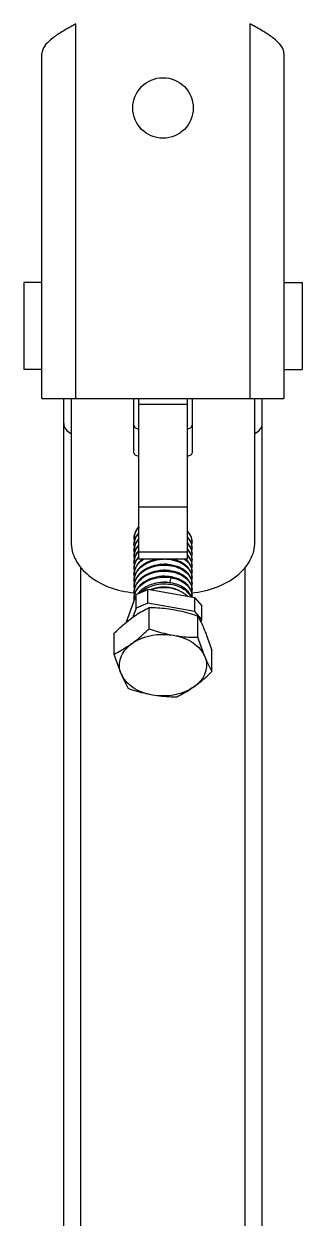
# Model space of a CAD drawing. Extents: x 27938 to 1507990, y 110129 to 923079.
# Drawn here: x 478258 to 478728, y 359970 to 361985 of the extents above; entities that cross this region are included whole.
import ezdxf

# ---------------------------------------------------------------- set-up
doc = ezdxf.new("R2010")
doc.units = 0
doc.header["$LTSCALE"] = 1000
doc.header["$MEASUREMENT"] = 0

msp = doc.modelspace()

# ---------------------------------------------------------------- linework, layer by layer
for p, q in [((478346, 361352.6), (478346, 361985.1)), ((478640.4, 361352.6), (478640.4, 361985.1)), ((478288.7, 361352.6), (478288.7, 361935.1)), ((478697.6, 361935.1), (478697.6, 361352.6)), ((478288.7, 361548.8), (478258.1, 361548.8)), ((478258.1, 361548.8), (478258.1, 361401.6)), ((478697.6, 361548.8), (478728.3, 361548.8)), ((478728.3, 361548.8), (478728.3, 361401.6)), ((478288.7, 361401.6), (478258.1, 361401.6)), ((478697.6, 361401.6), (478728.3, 361401.6)), ((478288.7, 361352.6), (478697.6, 361352.6)), ((478325.5, 358782.2), (478325.5, 361352.6)), ((478337.8, 361352.6), (478337.8, 361111)), ((478444.1, 361261.3), (478444.1, 361352.6)), ((478452.3, 361081.6), (478452.3, 361352.6)), ((478534.1, 361352.6), (478534.1, 361081.6)), ((478542.2, 361352.6), (478542.2, 361261.3)), ((478648.5, 361111), (478648.5, 361352.6)), ((478660.8, 358782.2), (478660.8, 361352.6)), ((478534.1, 361342.7), (478452.3, 361342.7)), ((478534.1, 361169.2), (478452.3, 361169.2)), ((478534.1, 361093.6), (478452.3, 361093.6)), ((478354.1, 358903.1), (478354.1, 361068.1)), ((478534.1, 361081.6), (478452.3, 361081.6)), ((478632.2, 358903.1), (478632.2, 361068.1)), ((478506.3, 361050.5), (478504.3, 361042)), ((478447.6, 361022.2), (478467.4, 361030.6)), ((478467.4, 361007.5), (478467.4, 361030.6)), ((478546.8, 361016.7), (478467.4, 361030.6)), ((478447.6, 361022.2), (478431.2, 360975.3)), ((478447.6, 360999), (478447.6, 361022.2)), ((478467.4, 361007.5), (478447.6, 360999)), ((478546.8, 360993.6), (478467.4, 361007.5)), ((478546.8, 360993.6), (478546.8, 361016.7)), ((478546.8, 361016.7), (478558.8, 361002.7)), ((478447.6, 360999), (478442.3, 360983.8)), ((478469.6, 360964.3), (478469.6, 361000.1)), ((478558.8, 360979.6), (478546.8, 360993.6)), ((478552.1, 360949.8), (478552.1, 360985.7)), ((478558.8, 360979.6), (478558.8, 361002.7)), ((478557.3, 360975.4), (478558.8, 360979.6)), ((478410.7, 360921), (478410.7, 360956.8)), ((478575.7, 360892.1), (478575.7, 360928))]:
    msp.add_line(p, q)
msp.add_circle((478493.2, 361843.2), 51.1)
for centre, radius, start, end in [((478498.8, 361697.7), 325.5, 117.9978, 119.2622), ((478487.5, 361697.7), 325.5, 60.7378, 62.0022), ((478480.6, 361111.5), 37.9, 138.472, 140.2955), ((478480.9, 361110), 38.3, 138.4075, 138.7304), ((478471, 361115.3), 26.9, 174.7523, 177.3019), ((478471, 361115.3), 26.9, 177.3027, 179.992), ((478471.2, 361115.3), 27.1, 180.0173, 189.9275), ((478471, 361105.2), 26.9, 177.305, 180.0025), ((478471.2, 361105.2), 27.1, 180.0276, 189.8759), ((478472.7, 361116.2), 28.6, 161.5412, 164.0381), ((478472.7, 361106.1), 28.6, 161.5413, 164.0389), ((478473.2, 361114.8), 29.1, 159.3246, 161.5397), ((478473.2, 361104.7), 29.1, 159.3256, 161.5398), ((478510.2, 361095.9), 33.7, 41.1985, 44.5335), ((478510.2, 361085.8), 33.7, 41.2062, 44.5129), ((478519.7, 361110.3), 22.6, 348.9554, 359.9474), ((478519.9, 361110.3), 22.3, 359.9892, 3.2265), ((478471, 361095.1), 26.9, 177.3161, 179.989), ((478471.2, 361095.1), 27.1, 180.0138, 189.8367), ((478471, 361085), 26.9, 174.7419, 177.3015), ((478471, 361085), 26.9, 177.3022, 179.995), ((478472.7, 361096), 28.6, 161.5413, 164.0385), ((478472.7, 361085.9), 28.6, 161.5412, 164.0376), ((478473.2, 361094.6), 29.1, 159.3258, 161.5398), ((478473.2, 361084.4), 29.1, 159.3249, 161.5397), ((478480.3, 361071.3), 37.5, 138.3967, 141.6133), ((478480.6, 361069.7), 37.9, 138.4376, 140.031), ((478510.2, 361075.7), 33.7, 41.1907, 44.5341), ((478510.2, 361065.5), 33.7, 41.2049, 44.5298), ((478519.7, 361100.1), 22.6, 349.0023, 359.951), ((478519.7, 361090), 22.6, 348.9469, 359.9595), ((478519.9, 361100.1), 22.3, 359.9925, 3.2106), ((478519.9, 361090), 22.3, 0.0017, 3.215), ((478471.2, 361085), 27.1, 180.0203, 189.9184), ((478471, 361074.8), 26.9, 177.308, 179.9989), ((478471.2, 361074.8), 27.1, 180.024, 189.859), ((478471, 361064.7), 26.9, 174.7482, 177.3114), ((478471, 361064.7), 26.9, 177.3122, 179.992), ((478472.7, 361075.8), 28.6, 161.5413, 164.0388), ((478472.7, 361065.6), 28.6, 161.5413, 164.0384), ((478473.2, 361074.3), 29.1, 159.3257, 161.5398), ((478473.2, 361064.2), 29.1, 159.3253, 161.5398), ((478480.2, 361060), 37.3, 138.4163, 142.3647), ((478495.8, 361018.7), 54.3, 78.9677, 81.0182), ((478507.3, 361052.4), 37.8, 47.6925, 50.7716), ((478509.5, 361054.7), 34.7, 41.248, 47.7355), ((478519.7, 361079.9), 22.6, 348.9984, 359.9503), ((478519.7, 361069.8), 22.6, 348.9949, 359.9563), ((478519.9, 361079.9), 22.3, 359.9919, 3.2231), ((478519.9, 361069.8), 22.3, 359.9979, 3.2133), ((478471.2, 361064.7), 27.1, 180.0173, 189.9253), ((478471, 361054.6), 26.9, 177.3041, 179.9996), ((478471.2, 361054.6), 27.1, 180.0245, 189.605), ((478471, 361044.5), 26.9, 177.3143, 179.9937), ((478472.7, 361055.5), 28.6, 161.5413, 164.0388), ((478472.6, 361045.4), 28.6, 161.881, 164.0359), ((478473.2, 361054.1), 29.1, 159.3251, 161.5397), ((478472.8, 361045.3), 28.8, 161.544, 161.883), ((478473.2, 361044), 29.1, 159.3259, 161.5398), ((478495.4, 361004.9), 58.1, 97.4815, 97.789), ((478495.8, 361008.3), 54.6, 80.0433, 80.9667), ((478519.7, 361059.7), 22.6, 348.938, 359.9563), ((478519.7, 361049.6), 22.6, 349.0046, 359.951), ((478519.9, 361059.7), 22.3, 359.9985, 3.2205), ((478519.9, 361049.5), 22.3, 359.9925, 3.2199), ((478471.2, 361044.5), 27.1, 180.0186, 189.8496), ((478471, 361034.4), 26.9, 174.7549, 177.3062), ((478471, 361034.4), 26.9, 177.307, 179.992), ((478471.2, 361034.4), 27.1, 180.0173, 189.9289), ((478471, 361024.2), 26.9, 177.3051, 180.0027), ((478472.7, 361035.3), 28.6, 161.5413, 164.0381), ((478472.7, 361025.2), 28.6, 161.5413, 164.0389), ((478473.2, 361033.9), 29.1, 159.3246, 161.5398), ((478473.2, 361023.7), 29.1, 159.3254, 161.5398), ((478495.7, 360976.6), 65.9, 80.7386, 82.5614), ((478495.8, 360988.4), 54.3, 79.4958, 81.0948), ((478495.9, 360988.9), 53.8, 78.82, 79.4945), ((478519.7, 361039.4), 22.6, 348.9821, 359.9616), ((478519.7, 361029.3), 22.6, 348.9355, 359.9502), ((478519.9, 361039.4), 22.3, 0.0034, 3.2144), ((478519.9, 361029.3), 22.3, 359.9923, 3.2257), ((478471.2, 361024.3), 27.1, 180.0278, 189.8922), ((478471.1, 361014), 27, 174.7806, 177.1426), ((478471.1, 361014), 27, 177.1433, 179.9919), ((478471.1, 361014), 27.1, 179.9935, 183.4685), ((478472.6, 361015), 28.6, 161.541, 164.1702), ((478473.3, 361013.5), 29.3, 159.2606, 161.5798), ((478519.9, 361019.2), 22.3, 355.7888, 3.2155)]:
    msp.add_arc(centre, radius, start, end)
for points, knots in [([(478339.7, 361981.7), (478333, 361977.9), (478320.3, 361970.6), (478301.3, 361958), (478288.7, 361944.2), (478288.7, 361935.1)], [0, 0, 0, 0, 0.326101, 0.611119, 1, 1, 1, 1]), ([(478697.6, 361935.1), (478697.6, 361944.2), (478685, 361958), (478666, 361970.6), (478653.4, 361977.9), (478646.7, 361981.7)], [0, 0, 0, 0, 0.388881, 0.673899, 1, 1, 1, 1]), ([(478325.5, 361310.4), (478325.5, 361307.2), (478328.3, 361300), (478334.3, 361295.6), (478337.7, 361293.9)], [0, 0, 0, 0, 0.461863, 1, 1, 1, 1]), ([(478444.1, 361307.6), (478444.1, 361306), (478446.5, 361302.5), (478450.3, 361301.8), (478452.3, 361301.8)], [0, 0, 0, 0, 0.440239, 1, 1, 1, 1]), ([(478534.1, 361301.8), (478536.1, 361301.8), (478539.8, 361302.5), (478542.2, 361306), (478542.2, 361307.6)], [0, 0, 0, 0, 0.559761, 1, 1, 1, 1]), ([(478648.6, 361293.9), (478652.1, 361295.6), (478658.1, 361300), (478660.8, 361307.2), (478660.8, 361310.4)], [0, 0, 0, 0, 0.538137, 1, 1, 1, 1]), ([(478452.3, 361255.5), (478450.3, 361255.5), (478446.5, 361256.3), (478444.1, 361259.7), (478444.1, 361261.3)], [0, 0, 0, 0, 0.559761, 1, 1, 1, 1]), ([(478542.2, 361261.3), (478542.2, 361259.7), (478539.8, 361256.3), (478536.1, 361255.5), (478534.1, 361255.5)], [0, 0, 0, 0, 0.440239, 1, 1, 1, 1]), ([(478451.4, 361135.7), (478450.8, 361134.9), (478448.3, 361131.7), (478446.5, 361128.1), (478445.5, 361125.3)], [0, 0, 0, 0, 0.25881, 1, 1, 1, 1]), ([(478452.2, 361126.5), (478451.5, 361125.7), (478448.7, 361122.2), (478446.6, 361118.3), (478445.5, 361115.2)], [0, 0, 0, 0, 0.25985, 1, 1, 1, 1]), ([(478445.9, 361125.1), (478446.3, 361126), (478447.8, 361129.7), (478450.1, 361133), (478452.1, 361135.3)], [0, 0, 0, 0, 0.242679, 1, 1, 1, 1]), ([(478542.2, 361111.5), (478542.2, 361114.7), (478540.7, 361121.5), (478536.6, 361127.1), (478534.2, 361129.6)], [0, 0, 0, 0, 0.479607, 1, 1, 1, 1]), ([(478534.2, 361128.4), (478536.5, 361126), (478540.3, 361120.8), (478542, 361114.5), (478542.2, 361111.5)], [0, 0, 0, 0, 0.520009, 1, 1, 1, 1]), ([(478337.8, 361111), (478337.8, 361100.5), (478343.9, 361078.1), (478368, 361051.2), (478402.8, 361032.3), (478429.9, 361026.3), (478444.1, 361025)], [0, 0, 0, 0, 0.212085, 0.446759, 0.711828, 1, 1, 1, 1]), ([(478452.2, 361116.4), (478451.5, 361115.6), (478448.7, 361112.1), (478446.6, 361108.2), (478445.5, 361105.1)], [0, 0, 0, 0, 0.25988, 1, 1, 1, 1]), ([(478452.2, 361106.3), (478451.5, 361105.4), (478448.7, 361102), (478446.6, 361098), (478445.5, 361094.9)], [0, 0, 0, 0, 0.259876, 1, 1, 1, 1]), ([(478445.9, 361115), (478446.3, 361115.9), (478447.9, 361119.6), (478450.2, 361123), (478452.2, 361125.3)], [0, 0, 0, 0, 0.242549, 1, 1, 1, 1]), ([(478445.9, 361104.9), (478446.3, 361105.8), (478447.9, 361109.5), (478450.2, 361112.9), (478452.2, 361115.2)], [0, 0, 0, 0, 0.242552, 1, 1, 1, 1]), ([(478534.2, 361118.2), (478536.5, 361115.9), (478540.3, 361110.7), (478542, 361104.4), (478542.2, 361101.4)], [0, 0, 0, 0, 0.519993, 1, 1, 1, 1]), ([(478534.2, 361108.1), (478536.5, 361105.8), (478540.3, 361100.6), (478542, 361094.3), (478542.2, 361091.3)], [0, 0, 0, 0, 0.52002, 1, 1, 1, 1]), ([(478542.2, 361101.4), (478542.2, 361104.3), (478541, 361110.5), (478537.6, 361115.7), (478535.5, 361118.1)], [0, 0, 0, 0, 0.482588, 1, 1, 1, 1]), ([(478542.2, 361091.3), (478542.2, 361094.2), (478541, 361100.4), (478537.6, 361105.6), (478535.5, 361108)], [0, 0, 0, 0, 0.482583, 1, 1, 1, 1]), ([(478541.7, 361024.9), (478555.9, 361026.2), (478583.2, 361032.2), (478618.1, 361051), (478642.4, 361078), (478648.5, 361100.4), (478648.5, 361111)], [0, 0, 0, 0, 0.288185, 0.553327, 0.788006, 1, 1, 1, 1]), ([(478450.9, 361094.6), (478450.3, 361093.8), (478448.1, 361090.8), (478446.4, 361087.4), (478445.5, 361084.8)], [0, 0, 0, 0, 0.258068, 1, 1, 1, 1]), ([(478452.2, 361086.1), (478451.5, 361085.2), (478448.7, 361081.8), (478446.6, 361077.8), (478445.5, 361074.7)], [0, 0, 0, 0, 0.259878, 1, 1, 1, 1]), ([(478445.9, 361094.7), (478446.3, 361095.7), (478447.9, 361099.4), (478450.2, 361102.8), (478452.3, 361105.1)], [0, 0, 0, 0, 0.242544, 1, 1, 1, 1]), ([(478445.9, 361084.6), (478446.2, 361085.5), (478447.7, 361088.9), (478449.8, 361092), (478451.6, 361094.1)], [0, 0, 0, 0, 0.243219, 1, 1, 1, 1]), ([(478534.2, 361098), (478536.5, 361095.7), (478540.3, 361090.5), (478542, 361084.2), (478542.2, 361081.1)], [0, 0, 0, 0, 0.520002, 1, 1, 1, 1]), ([(478534.2, 361087.9), (478536.5, 361085.5), (478540.3, 361080.3), (478542, 361074.1), (478542.2, 361071)], [0, 0, 0, 0, 0.520001, 1, 1, 1, 1]), ([(478542.2, 361081.2), (478542.2, 361084.1), (478541, 361090.2), (478537.6, 361095.5), (478535.5, 361097.8)], [0, 0, 0, 0, 0.482587, 1, 1, 1, 1]), ([(478542.2, 361071), (478542.2, 361074), (478541, 361080.1), (478537.6, 361085.3), (478535.5, 361087.7)], [0, 0, 0, 0, 0.482586, 1, 1, 1, 1]), ([(478482.4, 361081.8), (478478.1, 361080.9), (478469.8, 361078.5), (478458.8, 361072.4), (478450.3, 361064.4), (478446.7, 361057.8), (478445.5, 361054.5)], [0, 0, 0, 0, 0.276521, 0.537648, 0.778453, 1, 1, 1, 1]), ([(478458.5, 361081.7), (478455.5, 361079.4), (478450.2, 361074.3), (478446.6, 361067.9), (478445.5, 361064.6)], [0, 0, 0, 0, 0.520421, 1, 1, 1, 1]), ([(478535.5, 361057.4), (478530.1, 361063.5), (478518, 361070.1), (478500.5, 361073.2), (478486.1, 361072.8), (478472.3, 361069.4), (478460.2, 361063.4), (478450.8, 361055), (478446.7, 361047.9), (478445.5, 361044.3)], [0, 0, 0, 0, 0.235001, 0.369196, 0.507414, 0.643709, 0.772807, 0.891505, 1, 1, 1, 1]), ([(478445.9, 361074.5), (478446.2, 361075.2), (478447.4, 361078.2), (478449.1, 361080.9), (478450.6, 361082.8)], [0, 0, 0, 0, 0.244171, 1, 1, 1, 1]), ([(478445.9, 361064.4), (478447.2, 361067.8), (478451.2, 361074.4), (478457.1, 361079.5), (478460.3, 361081.7)], [0, 0, 0, 0, 0.478395, 1, 1, 1, 1]), ([(478445.9, 361054.3), (478447.4, 361058.3), (478452.6, 361066.1), (478464.2, 361074.8), (478478.7, 361080.3), (478489.3, 361081.7), (478494.7, 361081.7)], [0, 0, 0, 0, 0.218898, 0.461373, 0.725247, 1, 1, 1, 1]), ([(478445.9, 361044.1), (478447.5, 361048.4), (478453.2, 361056.8), (478465.9, 361065.7), (478481.7, 361071), (478498.8, 361072.2), (478515.2, 361069.4), (478529.1, 361062.8), (478539.1, 361053), (478542, 361044.6), (478542.2, 361040.7)], [0, 0, 0, 0, 0.114222, 0.241564, 0.380183, 0.523375, 0.662466, 0.789658, 0.901085, 1, 1, 1, 1]), ([(478504.3, 361072.4), (478502.6, 361072.7), (478495.5, 361073.4), (478488.3, 361072.9), (478483, 361071.7)], [0, 0, 0, 0, 0.247797, 1, 1, 1, 1]), ([(478497.7, 361081.7), (478503.4, 361081.5), (478514.4, 361079.8), (478528.7, 361073.3), (478539, 361063.4), (478542, 361054.8), (478542.2, 361050.8)], [0, 0, 0, 0, 0.291873, 0.559175, 0.79302, 1, 1, 1, 1]), ([(478535.5, 361067.5), (478534, 361069.2), (478526.3, 361076.3), (478516.2, 361080.2), (478508.3, 361081.8)], [0, 0, 0, 0, 0.228177, 1, 1, 1, 1]), ([(478529.6, 361081.7), (478533.1, 361079.1), (478539.2, 361073.1), (478542, 361064.8), (478542.2, 361060.9)], [0, 0, 0, 0, 0.52908, 1, 1, 1, 1]), ([(478542.2, 361060.9), (478542.2, 361063.9), (478541, 361070), (478537.6, 361075.2), (478535.5, 361077.6)], [0, 0, 0, 0, 0.482585, 1, 1, 1, 1]), ([(478542.2, 361050.8), (478542.2, 361053.7), (478541, 361059.9), (478537.6, 361065.1), (478535.5, 361067.5)], [0, 0, 0, 0, 0.482588, 1, 1, 1, 1]), ([(478535.5, 361047.2), (478530.1, 361053.4), (478518, 361060), (478500.5, 361063.1), (478486.1, 361062.6), (478472.3, 361059.3), (478460.2, 361053.2), (478450.8, 361044.9), (478446.7, 361037.8), (478445.5, 361034.2)], [0, 0, 0, 0, 0.234995, 0.369193, 0.507415, 0.643708, 0.772808, 0.891506, 1, 1, 1, 1]), ([(478506.6, 361051.7), (478500.2, 361052.8), (478487.1, 361053.1), (478468.7, 361048.2), (478453.6, 361038.6), (478447.2, 361029), (478445.5, 361024.1)], [0, 0, 0, 0, 0.271171, 0.538307, 0.783282, 1, 1, 1, 1]), ([(478445.9, 361034), (478447.5, 361038.3), (478453.2, 361046.6), (478465.9, 361055.5), (478481.7, 361060.9), (478498.8, 361062.1), (478515.2, 361059.3), (478529.1, 361052.7), (478539.1, 361042.9), (478542, 361034.5), (478542.2, 361030.6)], [0, 0, 0, 0, 0.11422, 0.241557, 0.38018, 0.523371, 0.662464, 0.789655, 0.901082, 1, 1, 1, 1]), ([(478445.9, 361023.9), (478447.7, 361028.7), (478454.4, 361037.9), (478469.2, 361047.1), (478487.3, 361051.8), (478500.1, 361051.5), (478506.3, 361050.5)], [0, 0, 0, 0, 0.217951, 0.46337, 0.729831, 1, 1, 1, 1]), ([(478507.4, 361051.6), (478505.4, 361052), (478496.9, 361053.3), (478488.2, 361052.8), (478482, 361051.3)], [0, 0, 0, 0, 0.246468, 1, 1, 1, 1]), ([(478504.4, 361062.3), (478503, 361062.5), (478497.5, 361063.1), (478492, 361063), (478487.8, 361062.5)], [0, 0, 0, 0, 0.247252, 1, 1, 1, 1]), ([(478506.3, 361050.5), (478511.1, 361049.7), (478520.2, 361047.2), (478531.7, 361040.5), (478539.7, 361031.4), (478542, 361024), (478542.2, 361020.4)], [0, 0, 0, 0, 0.290521, 0.554658, 0.788516, 1, 1, 1, 1]), ([(478535.5, 361037.1), (478533.9, 361039), (478525.7, 361046.4), (478514.9, 361050.3), (478506.6, 361051.7)], [0, 0, 0, 0, 0.22749, 1, 1, 1, 1]), ([(478542.2, 361040.7), (478542.2, 361043.6), (478541, 361049.8), (478537.6, 361055), (478535.5, 361057.4)], [0, 0, 0, 0, 0.482586, 1, 1, 1, 1]), ([(478542.2, 361030.6), (478542.2, 361033.5), (478541, 361039.6), (478537.6, 361044.9), (478535.5, 361047.2)], [0, 0, 0, 0, 0.482586, 1, 1, 1, 1]), ([(478504.3, 361042), (478494.1, 361043.3), (478474.1, 361041.6), (478456.5, 361030.9), (478450.8, 361023.6)], [0, 0, 0, 0, 0.526254, 1, 1, 1, 1]), ([(478455.1, 361025.5), (478461, 361031), (478472.7, 361037.1), (478489.4, 361040.2), (478502.5, 361040.2), (478515, 361037.8), (478528.8, 361032), (478537.3, 361024.1), (478540.1, 361017.9)], [0, 0, 0, 0, 0.255096, 0.39268, 0.530602, 0.663916, 0.788307, 1, 1, 1, 1]), ([(478520.2, 361028.6), (478516.7, 361030.5), (478501, 361036.2), (478482.9, 361034.9), (478471.3, 361030)], [0, 0, 0, 0, 0.239303, 1, 1, 1, 1]), ([(478534.3, 361019), (478527.2, 361026.4), (478511.2, 361033.1), (478489.4, 361034), (478477.9, 361031.7), (478472.5, 361029.8)], [0, 0, 0, 0, 0.470214, 0.736055, 1, 1, 1, 1]), ([(478504.3, 361042), (478502.5, 361042.3), (478495.2, 361043.1), (478487.7, 361042.5), (478482.4, 361041.2)], [0, 0, 0, 0, 0.247915, 1, 1, 1, 1]), ([(478535.5, 361027), (478533.9, 361028.9), (478525.7, 361036.3), (478514.7, 361040.3), (478506.3, 361041.6)], [0, 0, 0, 0, 0.227377, 1, 1, 1, 1]), ([(478542.2, 361020.4), (478542.2, 361023.4), (478541, 361029.5), (478537.6, 361034.7), (478535.5, 361037.1)], [0, 0, 0, 0, 0.482589, 1, 1, 1, 1]), ([(478541, 361017.8), (478540.7, 361018.6), (478539.3, 361021.9), (478537.3, 361024.9), (478535.5, 361027)], [0, 0, 0, 0, 0.241445, 1, 1, 1, 1]), ([(478440.1, 360982.2), (478442.6, 360984), (478452, 360990.6), (478462, 360996.4), (478469.6, 361000.1)], [0, 0, 0, 0, 0.263099, 1, 1, 1, 1]), ([(478469.6, 361000.1), (478473, 361000.1), (478486.8, 360999.8), (478500.6, 360998.5), (478510.8, 360996.7)], [0, 0, 0, 0, 0.246121, 1, 1, 1, 1]), ([(478510.8, 360996.7), (478514.3, 360996.1), (478528.3, 360993.3), (478542, 360989.2), (478552.1, 360985.7)], [0, 0, 0, 0, 0.248499, 1, 1, 1, 1]), ([(478552.1, 360985.7), (478553.1, 360983.9), (478557.4, 360975.7), (478561.2, 360967.2), (478563.9, 360960.6)], [0, 0, 0, 0, 0.226572, 1, 1, 1, 1]), ([(478410.7, 360956.8), (478413.1, 360959.2), (478422.5, 360968.1), (478432.4, 360976.5), (478440.1, 360982.2)], [0, 0, 0, 0, 0.257895, 1, 1, 1, 1]), ([(478440.1, 360938.9), (478442.6, 360940.7), (478452.9, 360948.6), (478462.5, 360957.4), (478469.6, 360964.3)], [0, 0, 0, 0, 0.240981, 1, 1, 1, 1]), ([(478469.6, 360964.3), (478473, 360963.1), (478486.5, 360958.7), (478500.3, 360955.1), (478510.8, 360953.3)], [0, 0, 0, 0, 0.251163, 1, 1, 1, 1]), ([(478440.1, 360938.9), (478444.8, 360942.3), (478466.3, 360954.2), (478492.4, 360956.5), (478510.8, 360953.3)], [0, 0, 0, 0, 0.235366, 1, 1, 1, 1]), ([(478510.8, 360953.3), (478516.9, 360952.2), (478528.6, 360949.1), (478544.2, 360941.1), (478556.4, 360930.5), (478562, 360921.7), (478563.9, 360917.2)], [0, 0, 0, 0, 0.27851, 0.540172, 0.780428, 1, 1, 1, 1]), ([(478510.8, 360953.3), (478514.3, 360952.7), (478527.9, 360950.6), (478541.8, 360949.9), (478552.1, 360949.8)], [0, 0, 0, 0, 0.254083, 1, 1, 1, 1]), ([(478563.9, 360917.2), (478562.8, 360919.7), (478558.6, 360930.5), (478554.8, 360941.4), (478552.1, 360949.8)], [0, 0, 0, 0, 0.233658, 1, 1, 1, 1]), ([(478563.9, 360960.6), (478564.9, 360958.1), (478569.1, 360947.3), (478572.9, 360936.4), (478575.7, 360928)], [0, 0, 0, 0, 0.233658, 1, 1, 1, 1]), ([(478440.1, 360938.9), (478437.7, 360937.1), (478428.3, 360930.5), (478418.3, 360924.7), (478410.7, 360921)], [0, 0, 0, 0, 0.263099, 1, 1, 1, 1]), ([(478422.5, 360888.3), (478420.7, 360892.6), (478418.7, 360901.7), (478421, 360915.8), (478428.4, 360928.8), (478435.9, 360935.7), (478440.1, 360938.9)], [0, 0, 0, 0, 0.238229, 0.47528, 0.726056, 1, 1, 1, 1]), ([(478422.5, 360888.3), (478421.4, 360890.8), (478417.2, 360901.6), (478413.4, 360912.5), (478410.7, 360921)], [0, 0, 0, 0, 0.233658, 1, 1, 1, 1]), ([(478563.9, 360917.2), (478565.6, 360913), (478567.6, 360903.8), (478565.3, 360889.7), (478557.9, 360876.8), (478550.4, 360869.8), (478546.2, 360866.7)], [0, 0, 0, 0, 0.238229, 0.47528, 0.726056, 1, 1, 1, 1]), ([(478563.9, 360917.2), (478564.8, 360914.9), (478568.4, 360906.4), (478572.5, 360898), (478575.7, 360892.1)], [0, 0, 0, 0, 0.275005, 1, 1, 1, 1]), ([(478422.5, 360888.3), (478423.4, 360886), (478427, 360877.5), (478431.1, 360869.1), (478434.2, 360863.2)], [0, 0, 0, 0, 0.275005, 1, 1, 1, 1]), ([(478475.5, 360852.3), (478469.4, 360853.3), (478457.7, 360856.5), (478442.2, 360864.5), (478429.9, 360875), (478424.3, 360883.8), (478422.5, 360888.3)], [0, 0, 0, 0, 0.27851, 0.540172, 0.780428, 1, 1, 1, 1]), ([(478546.2, 360866.7), (478548.7, 360868.6), (478559, 360876.5), (478568.6, 360885.2), (478575.7, 360892.1)], [0, 0, 0, 0, 0.240981, 1, 1, 1, 1]), ([(478546.2, 360866.7), (478541.6, 360863.3), (478520.1, 360851.4), (478493.9, 360849), (478475.5, 360852.3)], [0, 0, 0, 0, 0.235366, 1, 1, 1, 1]), ([(478546.2, 360866.7), (478543.8, 360864.9), (478534.4, 360858.3), (478524.3, 360852.6), (478516.7, 360848.8)], [0, 0, 0, 0, 0.263099, 1, 1, 1, 1]), ([(478475.5, 360852.3), (478472, 360852.9), (478458, 360855.7), (478444.4, 360859.7), (478434.2, 360863.2)], [0, 0, 0, 0, 0.248499, 1, 1, 1, 1]), ([(478516.7, 360848.8), (478513.3, 360848.8), (478499.5, 360849.1), (478485.7, 360850.5), (478475.5, 360852.3)], [0, 0, 0, 0, 0.246121, 1, 1, 1, 1])]:
    msp.add_open_spline(points, degree=3, knots=knots)
for points in [[(478445.2, 361124.1), (478444.5, 361121.7), (478444.1, 361119.1), (478444.1, 361116.6)], [(478445.2, 361114), (478444.5, 361111.5), (478444.1, 361109), (478444.1, 361106.5)], [(478444.1, 361106.5), (478444.2, 361109), (478444.7, 361111.5), (478445.5, 361113.9)], [(478444.2, 361117.8), (478444.4, 361119.9), (478444.9, 361122), (478445.5, 361124)], [(478445.2, 361103.9), (478444.5, 361101.4), (478444.1, 361098.9), (478444.1, 361096.3)], [(478444.1, 361096.3), (478444.2, 361098.9), (478444.7, 361101.4), (478445.5, 361103.8)], [(478445.2, 361093.7), (478444.5, 361091.3), (478444.1, 361088.8), (478444.1, 361086.2)], [(478444.2, 361087.4), (478444.4, 361089.5), (478444.9, 361091.7), (478445.5, 361093.7)], [(478445.2, 361083.6), (478444.5, 361081.2), (478444.1, 361078.6), (478444.1, 361076.1)], [(478444.1, 361076.1), (478444.2, 361078.6), (478444.7, 361081.2), (478445.5, 361083.6)], [(478445.2, 361073.5), (478444.5, 361071.1), (478444.1, 361068.5), (478444.1, 361066)], [(478444.2, 361067.2), (478444.4, 361069.3), (478444.9, 361071.4), (478445.5, 361073.4)], [(478445.2, 361063.4), (478444.5, 361061), (478444.1, 361058.4), (478444.1, 361055.9)], [(478444.1, 361055.9), (478444.2, 361058.4), (478444.7, 361060.9), (478445.5, 361063.3)], [(478445.2, 361053.3), (478444.5, 361050.8), (478444.1, 361048.3), (478444.1, 361045.7)], [(478444.1, 361045.7), (478444.2, 361048.3), (478444.7, 361050.8), (478445.5, 361053.2)], [(478445.2, 361043.1), (478444.5, 361040.7), (478444.1, 361038.2), (478444.1, 361035.6)], [(478445.2, 361033), (478444.5, 361030.6), (478444.1, 361028), (478444.1, 361025.5)], [(478444.1, 361025.5), (478444.2, 361028), (478444.7, 361030.6), (478445.5, 361033)], [(478444.2, 361036.8), (478444.4, 361038.9), (478444.9, 361041.1), (478445.5, 361043.1)], [(478445.1, 361022.8), (478444.5, 361020.4), (478444.1, 361017.9), (478444.1, 361015.4)], [(478444.2, 361016.5), (478444.4, 361018.6), (478444.9, 361020.7), (478445.5, 361022.8)]]:
    msp.add_open_spline(points, degree=3)

doc.saveas('drawing.dxf')
